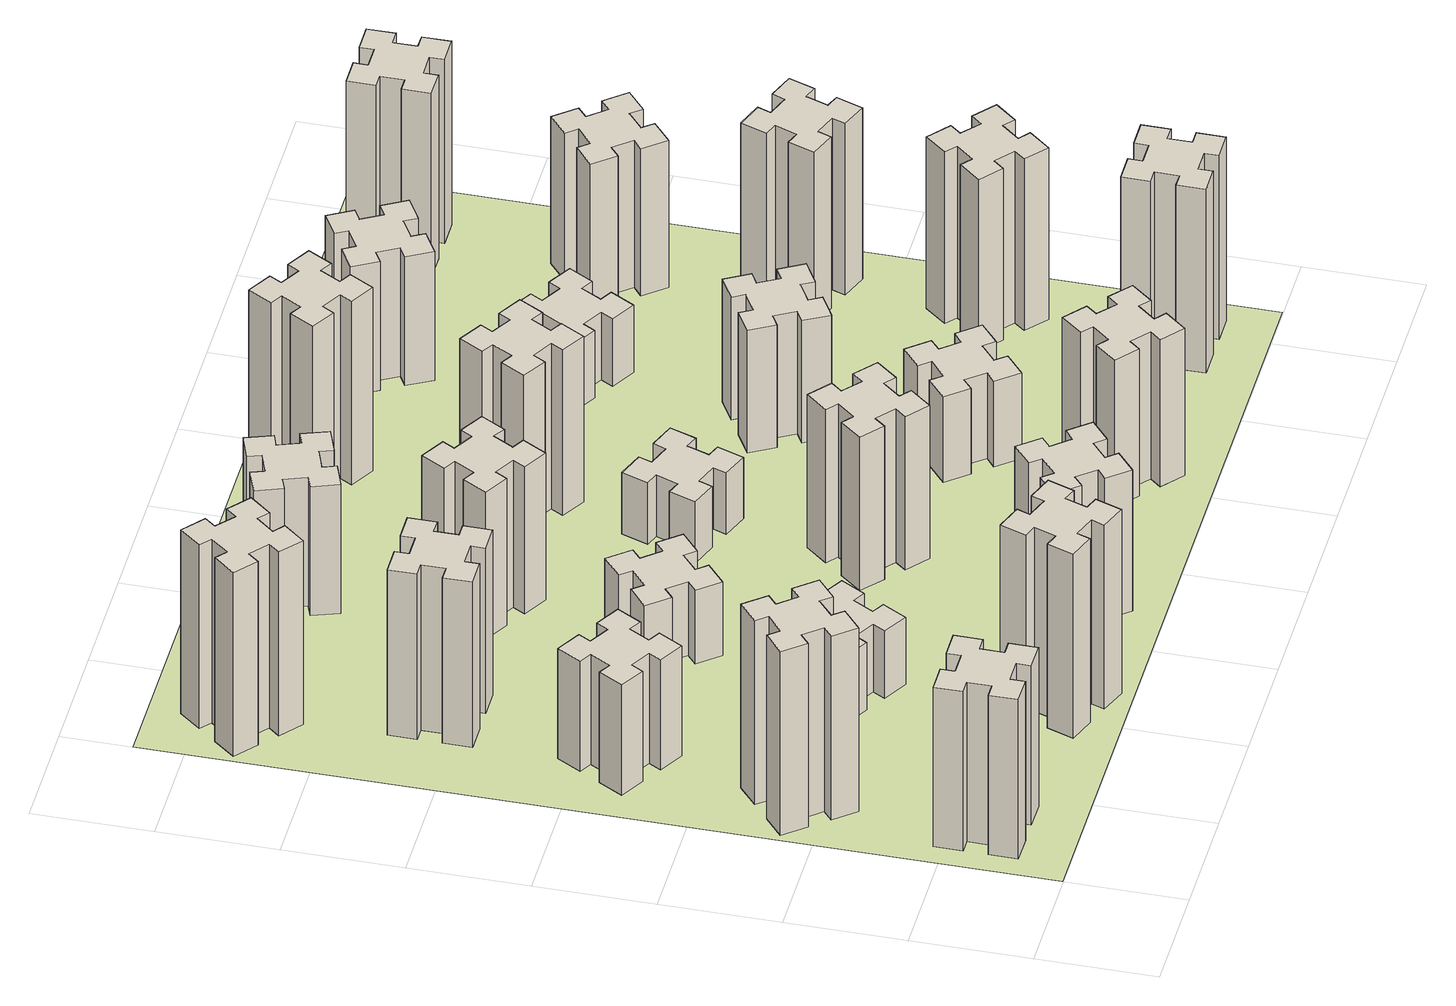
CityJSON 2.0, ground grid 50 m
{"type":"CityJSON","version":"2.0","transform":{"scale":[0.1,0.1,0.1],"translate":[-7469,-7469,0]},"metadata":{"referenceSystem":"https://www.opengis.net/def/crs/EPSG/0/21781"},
"CityObjects":{
"building1":{"type":"Building","attributes":{"class":"1000","function":"1000","usage":"1000","yearOfConstruction":2016,"roofType":"1000","measuredHeight":78,"storeysAboveGround":30,"storeysBelowGround":0},"geometry":[{"type":"Solid","lod":"1","boundaries":[[[[0,1,2,3,4,5,6,7,8,9,10,11,12,13,14,15,16,17,18,19]],[[17,16,20,21]],[[16,15,22,20]],[[15,14,23,22]],[[14,13,24,23]],[[13,12,25,24]],[[12,11,26,25]],[[11,10,27,26]],[[10,9,28,27]],[[9,8,29,28]],[[8,7,30,29]],[[7,6,31,30]],[[6,5,32,31]],[[5,4,33,32]],[[4,3,34,33]],[[3,2,35,34]],[[2,1,36,35]],[[1,0,37,36]],[[0,19,38,37]],[[19,18,39,38]],[[18,17,21,39]],[[24,25,26,27,28,29,30,31,32,33,34,35,36,37,38,39,21,20,22,23]]]]}]},
"building2":{"type":"Building","attributes":{"class":"1000","function":"1000","usage":"1000","yearOfConstruction":2016,"roofType":"1000","measuredHeight":90,"storeysAboveGround":30,"storeysBelowGround":0},"geometry":[{"type":"Solid","lod":"1","boundaries":[[[[40,41,42,43,44,45,46,47,48,49,50,51,52,53,54,55,56,57,58,59]],[[57,56,60,61]],[[56,55,62,60]],[[55,54,63,62]],[[54,53,64,63]],[[53,52,65,64]],[[52,51,66,65]],[[51,50,67,66]],[[50,49,68,67]],[[49,48,69,68]],[[48,47,70,69]],[[47,46,71,70]],[[46,45,72,71]],[[45,44,73,72]],[[44,43,74,73]],[[43,42,75,74]],[[42,41,76,75]],[[41,40,77,76]],[[40,59,78,77]],[[59,58,79,78]],[[58,57,61,79]],[[64,65,66,67,68,69,70,71,72,73,74,75,76,77,78,79,61,60,62,63]]]]}]},
"building3":{"type":"Building","attributes":{"class":"1000","function":"1000","usage":"1000","yearOfConstruction":2016,"roofType":"1000","measuredHeight":54,"storeysAboveGround":30,"storeysBelowGround":0},"geometry":[{"type":"Solid","lod":"1","boundaries":[[[[80,81,82,83,84,85,86,87,88,89,90,91,92,93,94,95,96,97,98,99]],[[97,96,100,101]],[[96,95,102,100]],[[95,94,103,102]],[[94,93,104,103]],[[93,92,105,104]],[[92,91,106,105]],[[91,90,107,106]],[[90,89,108,107]],[[89,88,109,108]],[[88,87,110,109]],[[87,86,111,110]],[[86,85,112,111]],[[85,84,113,112]],[[84,83,114,113]],[[83,82,115,114]],[[82,81,116,115]],[[81,80,117,116]],[[80,99,118,117]],[[99,98,119,118]],[[98,97,101,119]],[[104,105,106,107,108,109,110,111,112,113,114,115,116,117,118,119,101,100,102,103]]]]}]},
"building4":{"type":"Building","attributes":{"class":"1000","function":"1000","usage":"1000","yearOfConstruction":2016,"roofType":"1000","measuredHeight":90,"storeysAboveGround":30,"storeysBelowGround":0},"geometry":[{"type":"Solid","lod":"1","boundaries":[[[[120,121,122,123,124,125,126,127,128,129,130,131,132,133,134,135,136,137,138,139]],[[137,136,140,141]],[[136,135,142,140]],[[135,134,143,142]],[[134,133,144,143]],[[133,132,145,144]],[[132,131,146,145]],[[131,130,147,146]],[[130,129,148,147]],[[129,128,149,148]],[[128,127,150,149]],[[127,126,151,150]],[[126,125,152,151]],[[125,124,153,152]],[[124,123,154,153]],[[123,122,155,154]],[[122,121,156,155]],[[121,120,157,156]],[[120,139,158,157]],[[139,138,159,158]],[[138,137,141,159]],[[144,145,146,147,148,149,150,151,152,153,154,155,156,157,158,159,141,140,142,143]]]]}]},
"building5":{"type":"Building","attributes":{"class":"1000","function":"1000","usage":"1000","yearOfConstruction":2016,"roofType":"1000","measuredHeight":81,"storeysAboveGround":30,"storeysBelowGround":0},"geometry":[{"type":"Solid","lod":"1","boundaries":[[[[160,161,162,163,164,165,166,167,168,169,170,171,172,173,174,175,176,177,178,179]],[[177,176,180,181]],[[176,175,182,180]],[[175,174,183,182]],[[174,173,184,183]],[[173,172,185,184]],[[172,171,186,185]],[[171,170,187,186]],[[170,169,188,187]],[[169,168,189,188]],[[168,167,190,189]],[[167,166,191,190]],[[166,165,192,191]],[[165,164,193,192]],[[164,163,194,193]],[[163,162,195,194]],[[162,161,196,195]],[[161,160,197,196]],[[160,179,198,197]],[[179,178,199,198]],[[178,177,181,199]],[[184,185,186,187,188,189,190,191,192,193,194,195,196,197,198,199,181,180,182,183]]]]}]},
"building6":{"type":"Building","attributes":{"class":"1000","function":"1000","usage":"1000","yearOfConstruction":2016,"roofType":"1000","measuredHeight":90,"storeysAboveGround":30,"storeysBelowGround":0},"geometry":[{"type":"Solid","lod":"1","boundaries":[[[[200,201,202,203,204,205,206,207,208,209,210,211,212,213,214,215,216,217,218,219]],[[217,216,220,221]],[[216,215,222,220]],[[215,214,223,222]],[[214,213,224,223]],[[213,212,225,224]],[[212,211,226,225]],[[211,210,227,226]],[[210,209,228,227]],[[209,208,229,228]],[[208,207,230,229]],[[207,206,231,230]],[[206,205,232,231]],[[205,204,233,232]],[[204,203,234,233]],[[203,202,235,234]],[[202,201,236,235]],[[201,200,237,236]],[[200,219,238,237]],[[219,218,239,238]],[[218,217,221,239]],[[224,225,226,227,228,229,230,231,232,233,234,235,236,237,238,239,221,220,222,223]]]]}]},
"building7":{"type":"Building","attributes":{"class":"1000","function":"1000","usage":"1000","yearOfConstruction":2016,"roofType":"1000","measuredHeight":33,"storeysAboveGround":30,"storeysBelowGround":0},"geometry":[{"type":"Solid","lod":"1","boundaries":[[[[240,241,242,243,244,245,246,247,248,249,250,251,252,253,254,255,256,257,258,259]],[[257,256,260,261]],[[256,255,262,260]],[[255,254,263,262]],[[254,253,264,263]],[[253,252,265,264]],[[252,251,266,265]],[[251,250,267,266]],[[250,249,268,267]],[[249,248,269,268]],[[248,247,270,269]],[[247,246,271,270]],[[246,245,272,271]],[[245,244,273,272]],[[244,243,274,273]],[[243,242,275,274]],[[242,241,276,275]],[[241,240,277,276]],[[240,259,278,277]],[[259,258,279,278]],[[258,257,261,279]],[[264,265,266,267,268,269,270,271,272,273,274,275,276,277,278,279,261,260,262,263]]]]}]},
"building8":{"type":"Building","attributes":{"class":"1000","function":"1000","usage":"1000","yearOfConstruction":2016,"roofType":"1000","measuredHeight":36,"storeysAboveGround":30,"storeysBelowGround":0},"geometry":[{"type":"Solid","lod":"1","boundaries":[[[[280,281,282,283,284,285,286,287,288,289,290,291,292,293,294,295,296,297,298,299]],[[297,296,300,301]],[[296,295,302,300]],[[295,294,303,302]],[[294,293,304,303]],[[293,292,305,304]],[[292,291,306,305]],[[291,290,307,306]],[[290,289,308,307]],[[289,288,309,308]],[[288,287,310,309]],[[287,286,311,310]],[[286,285,312,311]],[[285,284,313,312]],[[284,283,314,313]],[[283,282,315,314]],[[282,281,316,315]],[[281,280,317,316]],[[280,299,318,317]],[[299,298,319,318]],[[298,297,301,319]],[[304,305,306,307,308,309,310,311,312,313,314,315,316,317,318,319,301,300,302,303]]]]}]},
"building9":{"type":"Building","attributes":{"class":"1000","function":"1000","usage":"1000","yearOfConstruction":2016,"roofType":"1000","measuredHeight":69,"storeysAboveGround":30,"storeysBelowGround":0},"geometry":[{"type":"Solid","lod":"1","boundaries":[[[[320,321,322,323,324,325,326,327,328,329,330,331,332,333,334,335,336,337,338,339]],[[337,336,340,341]],[[336,335,342,340]],[[335,334,343,342]],[[334,333,344,343]],[[333,332,345,344]],[[332,331,346,345]],[[331,330,347,346]],[[330,329,348,347]],[[329,328,349,348]],[[328,327,350,349]],[[327,326,351,350]],[[326,325,352,351]],[[325,324,353,352]],[[324,323,354,353]],[[323,322,355,354]],[[322,321,356,355]],[[321,320,357,356]],[[320,339,358,357]],[[339,338,359,358]],[[338,337,341,359]],[[344,345,346,347,348,349,350,351,352,353,354,355,356,357,358,359,341,340,342,343]]]]}]},
"building10":{"type":"Building","attributes":{"class":"1000","function":"1000","usage":"1000","yearOfConstruction":2016,"roofType":"1000","measuredHeight":72,"storeysAboveGround":30,"storeysBelowGround":0},"geometry":[{"type":"Solid","lod":"1","boundaries":[[[[360,361,362,363,364,365,366,367,368,369,370,371,372,373,374,375,376,377,378,379]],[[377,376,380,381]],[[376,375,382,380]],[[375,374,383,382]],[[374,373,384,383]],[[373,372,385,384]],[[372,371,386,385]],[[371,370,387,386]],[[370,369,388,387]],[[369,368,389,388]],[[368,367,390,389]],[[367,366,391,390]],[[366,365,392,391]],[[365,364,393,392]],[[364,363,394,393]],[[363,362,395,394]],[[362,361,396,395]],[[361,360,397,396]],[[360,379,398,397]],[[379,378,399,398]],[[378,377,381,399]],[[384,385,386,387,388,389,390,391,392,393,394,395,396,397,398,399,381,380,382,383]]]]}]},
"building11":{"type":"Building","attributes":{"class":"1000","function":"1000","usage":"1000","yearOfConstruction":2016,"roofType":"1000","measuredHeight":63,"storeysAboveGround":30,"storeysBelowGround":0},"geometry":[{"type":"Solid","lod":"1","boundaries":[[[[400,401,402,403,404,405,406,407,408,409,410,411,412,413,414,415,416,417,418,419]],[[417,416,420,421]],[[416,415,422,420]],[[415,414,423,422]],[[414,413,424,423]],[[413,412,425,424]],[[412,411,426,425]],[[411,410,427,426]],[[410,409,428,427]],[[409,408,429,428]],[[408,407,430,429]],[[407,406,431,430]],[[406,405,432,431]],[[405,404,433,432]],[[404,403,434,433]],[[403,402,435,434]],[[402,401,436,435]],[[401,400,437,436]],[[400,419,438,437]],[[419,418,439,438]],[[418,417,421,439]],[[424,425,426,427,428,429,430,431,432,433,434,435,436,437,438,439,421,420,422,423]]]]}]},
"building12":{"type":"Building","attributes":{"class":"1000","function":"1000","usage":"1000","yearOfConstruction":2016,"roofType":"1000","measuredHeight":75,"storeysAboveGround":30,"storeysBelowGround":0},"geometry":[{"type":"Solid","lod":"1","boundaries":[[[[440,441,442,443,444,445,446,447,448,449,450,451,452,453,454,455,456,457,458,459]],[[457,456,460,461]],[[456,455,462,460]],[[455,454,463,462]],[[454,453,464,463]],[[453,452,465,464]],[[452,451,466,465]],[[451,450,467,466]],[[450,449,468,467]],[[449,448,469,468]],[[448,447,470,469]],[[447,446,471,470]],[[446,445,472,471]],[[445,444,473,472]],[[444,443,474,473]],[[443,442,475,474]],[[442,441,476,475]],[[441,440,477,476]],[[440,459,478,477]],[[459,458,479,478]],[[458,457,461,479]],[[464,465,466,467,468,469,470,471,472,473,474,475,476,477,478,479,461,460,462,463]]]]}]},
"building13":{"type":"Building","attributes":{"class":"1000","function":"1000","usage":"1000","yearOfConstruction":2016,"roofType":"1000","measuredHeight":30,"storeysAboveGround":30,"storeysBelowGround":0},"geometry":[{"type":"Solid","lod":"1","boundaries":[[[[480,481,482,483,484,485,486,487,488,489,490,491,492,493,494,495,496,497,498,499]],[[497,496,500,501]],[[496,495,502,500]],[[495,494,503,502]],[[494,493,504,503]],[[493,492,505,504]],[[492,491,506,505]],[[491,490,507,506]],[[490,489,508,507]],[[489,488,509,508]],[[488,487,510,509]],[[487,486,511,510]],[[486,485,512,511]],[[485,484,513,512]],[[484,483,514,513]],[[483,482,515,514]],[[482,481,516,515]],[[481,480,517,516]],[[480,499,518,517]],[[499,498,519,518]],[[498,497,501,519]],[[504,505,506,507,508,509,510,511,512,513,514,515,516,517,518,519,501,500,502,503]]]]}]},
"building14":{"type":"Building","attributes":{"class":"1000","function":"1000","usage":"1000","yearOfConstruction":2016,"roofType":"1000","measuredHeight":81,"storeysAboveGround":30,"storeysBelowGround":0},"geometry":[{"type":"Solid","lod":"1","boundaries":[[[[520,521,522,523,524,525,526,527,528,529,530,531,532,533,534,535,536,537,538,539]],[[537,536,540,541]],[[536,535,542,540]],[[535,534,543,542]],[[534,533,544,543]],[[533,532,545,544]],[[532,531,546,545]],[[531,530,547,546]],[[530,529,548,547]],[[529,528,549,548]],[[528,527,550,549]],[[527,526,551,550]],[[526,525,552,551]],[[525,524,553,552]],[[524,523,554,553]],[[523,522,555,554]],[[522,521,556,555]],[[521,520,557,556]],[[520,539,558,557]],[[539,538,559,558]],[[538,537,541,559]],[[544,545,546,547,548,549,550,551,552,553,554,555,556,557,558,559,541,540,542,543]]]]}]},
"building15":{"type":"Building","attributes":{"class":"1000","function":"1000","usage":"1000","yearOfConstruction":2016,"roofType":"1000","measuredHeight":72,"storeysAboveGround":30,"storeysBelowGround":0},"geometry":[{"type":"Solid","lod":"1","boundaries":[[[[560,561,562,563,564,565,566,567,568,569,570,571,572,573,574,575,576,577,578,579]],[[577,576,580,581]],[[576,575,582,580]],[[575,574,583,582]],[[574,573,584,583]],[[573,572,585,584]],[[572,571,586,585]],[[571,570,587,586]],[[570,569,588,587]],[[569,568,589,588]],[[568,567,590,589]],[[567,566,591,590]],[[566,565,592,591]],[[565,564,593,592]],[[564,563,594,593]],[[563,562,595,594]],[[562,561,596,595]],[[561,560,597,596]],[[560,579,598,597]],[[579,578,599,598]],[[578,577,581,599]],[[584,585,586,587,588,589,590,591,592,593,594,595,596,597,598,599,581,580,582,583]]]]}]},
"building16":{"type":"Building","attributes":{"class":"1000","function":"1000","usage":"1000","yearOfConstruction":2016,"roofType":"1000","measuredHeight":90,"storeysAboveGround":30,"storeysBelowGround":0},"geometry":[{"type":"Solid","lod":"1","boundaries":[[[[600,601,602,603,604,605,606,607,608,609,610,611,612,613,614,615,616,617,618,619]],[[617,616,620,621]],[[616,615,622,620]],[[615,614,623,622]],[[614,613,624,623]],[[613,612,625,624]],[[612,611,626,625]],[[611,610,627,626]],[[610,609,628,627]],[[609,608,629,628]],[[608,607,630,629]],[[607,606,631,630]],[[606,605,632,631]],[[605,604,633,632]],[[604,603,634,633]],[[603,602,635,634]],[[602,601,636,635]],[[601,600,637,636]],[[600,619,638,637]],[[619,618,639,638]],[[618,617,621,639]],[[624,625,626,627,628,629,630,631,632,633,634,635,636,637,638,639,621,620,622,623]]]]}]},
"building17":{"type":"Building","attributes":{"class":"1000","function":"1000","usage":"1000","yearOfConstruction":2016,"roofType":"1000","measuredHeight":42,"storeysAboveGround":30,"storeysBelowGround":0},"geometry":[{"type":"Solid","lod":"1","boundaries":[[[[640,641,642,643,644,645,646,647,648,649,650,651,652,653,654,655,656,657,658,659]],[[657,656,660,661]],[[656,655,662,660]],[[655,654,663,662]],[[654,653,664,663]],[[653,652,665,664]],[[652,651,666,665]],[[651,650,667,666]],[[650,649,668,667]],[[649,648,669,668]],[[648,647,670,669]],[[647,646,671,670]],[[646,645,672,671]],[[645,644,673,672]],[[644,643,674,673]],[[643,642,675,674]],[[642,641,676,675]],[[641,640,677,676]],[[640,659,678,677]],[[659,658,679,678]],[[658,657,661,679]],[[664,665,666,667,668,669,670,671,672,673,674,675,676,677,678,679,661,660,662,663]]]]}]},
"building18":{"type":"Building","attributes":{"class":"1000","function":"1000","usage":"1000","yearOfConstruction":2016,"roofType":"1000","measuredHeight":60,"storeysAboveGround":30,"storeysBelowGround":0},"geometry":[{"type":"Solid","lod":"1","boundaries":[[[[680,681,682,683,684,685,686,687,688,689,690,691,692,693,694,695,696,697,698,699]],[[697,696,700,701]],[[696,695,702,700]],[[695,694,703,702]],[[694,693,704,703]],[[693,692,705,704]],[[692,691,706,705]],[[691,690,707,706]],[[690,689,708,707]],[[689,688,709,708]],[[688,687,710,709]],[[687,686,711,710]],[[686,685,712,711]],[[685,684,713,712]],[[684,683,714,713]],[[683,682,715,714]],[[682,681,716,715]],[[681,680,717,716]],[[680,699,718,717]],[[699,698,719,718]],[[698,697,701,719]],[[704,705,706,707,708,709,710,711,712,713,714,715,716,717,718,719,701,700,702,703]]]]}]},
"building19":{"type":"Building","attributes":{"class":"1000","function":"1000","usage":"1000","yearOfConstruction":2016,"roofType":"1000","measuredHeight":33,"storeysAboveGround":30,"storeysBelowGround":0},"geometry":[{"type":"Solid","lod":"1","boundaries":[[[[720,721,722,723,724,725,726,727,728,729,730,731,732,733,734,735,736,737,738,739]],[[737,736,740,741]],[[736,735,742,740]],[[735,734,743,742]],[[734,733,744,743]],[[733,732,745,744]],[[732,731,746,745]],[[731,730,747,746]],[[730,729,748,747]],[[729,728,749,748]],[[728,727,750,749]],[[727,726,751,750]],[[726,725,752,751]],[[725,724,753,752]],[[724,723,754,753]],[[723,722,755,754]],[[722,721,756,755]],[[721,720,757,756]],[[720,739,758,757]],[[739,738,759,758]],[[738,737,741,759]],[[744,745,746,747,748,749,750,751,752,753,754,755,756,757,758,759,741,740,742,743]]]]}]},
"building20":{"type":"Building","attributes":{"class":"1000","function":"1000","usage":"1000","yearOfConstruction":2016,"roofType":"1000","measuredHeight":90,"storeysAboveGround":30,"storeysBelowGround":0},"geometry":[{"type":"Solid","lod":"1","boundaries":[[[[760,761,762,763,764,765,766,767,768,769,770,771,772,773,774,775,776,777,778,779]],[[777,776,780,781]],[[776,775,782,780]],[[775,774,783,782]],[[774,773,784,783]],[[773,772,785,784]],[[772,771,786,785]],[[771,770,787,786]],[[770,769,788,787]],[[769,768,789,788]],[[768,767,790,789]],[[767,766,791,790]],[[766,765,792,791]],[[765,764,793,792]],[[764,763,794,793]],[[763,762,795,794]],[[762,761,796,795]],[[761,760,797,796]],[[760,779,798,797]],[[779,778,799,798]],[[778,777,781,799]],[[784,785,786,787,788,789,790,791,792,793,794,795,796,797,798,799,781,780,782,783]]]]}]},
"building21":{"type":"Building","attributes":{"class":"1000","function":"1000","usage":"1000","yearOfConstruction":2016,"roofType":"1000","measuredHeight":63,"storeysAboveGround":30,"storeysBelowGround":0},"geometry":[{"type":"Solid","lod":"1","boundaries":[[[[800,801,802,803,804,805,806,807,808,809,810,811,812,813,814,815,816,817,818,819]],[[817,816,820,821]],[[816,815,822,820]],[[815,814,823,822]],[[814,813,824,823]],[[813,812,825,824]],[[812,811,826,825]],[[811,810,827,826]],[[810,809,828,827]],[[809,808,829,828]],[[808,807,830,829]],[[807,806,831,830]],[[806,805,832,831]],[[805,804,833,832]],[[804,803,834,833]],[[803,802,835,834]],[[802,801,836,835]],[[801,800,837,836]],[[800,819,838,837]],[[819,818,839,838]],[[818,817,821,839]],[[824,825,826,827,828,829,830,831,832,833,834,835,836,837,838,839,821,820,822,823]]]]}]},
"building22":{"type":"Building","attributes":{"class":"1000","function":"1000","usage":"1000","yearOfConstruction":2016,"roofType":"1000","measuredHeight":84,"storeysAboveGround":30,"storeysBelowGround":0},"geometry":[{"type":"Solid","lod":"1","boundaries":[[[[840,841,842,843,844,845,846,847,848,849,850,851,852,853,854,855,856,857,858,859]],[[857,856,860,861]],[[856,855,862,860]],[[855,854,863,862]],[[854,853,864,863]],[[853,852,865,864]],[[852,851,866,865]],[[851,850,867,866]],[[850,849,868,867]],[[849,848,869,868]],[[848,847,870,869]],[[847,846,871,870]],[[846,845,872,871]],[[845,844,873,872]],[[844,843,874,873]],[[843,842,875,874]],[[842,841,876,875]],[[841,840,877,876]],[[840,859,878,877]],[[859,858,879,878]],[[858,857,861,879]],[[864,865,866,867,868,869,870,871,872,873,874,875,876,877,878,879,861,860,862,863]]]]}]},
"building23":{"type":"Building","attributes":{"class":"1000","function":"1000","usage":"1000","yearOfConstruction":2016,"roofType":"1000","measuredHeight":84,"storeysAboveGround":30,"storeysBelowGround":0},"geometry":[{"type":"Solid","lod":"1","boundaries":[[[[880,881,882,883,884,885,886,887,888,889,890,891,892,893,894,895,896,897,898,899]],[[897,896,900,901]],[[896,895,902,900]],[[895,894,903,902]],[[894,893,904,903]],[[893,892,905,904]],[[892,891,906,905]],[[891,890,907,906]],[[890,889,908,907]],[[889,888,909,908]],[[888,887,910,909]],[[887,886,911,910]],[[886,885,912,911]],[[885,884,913,912]],[[884,883,914,913]],[[883,882,915,914]],[[882,881,916,915]],[[881,880,917,916]],[[880,899,918,917]],[[899,898,919,918]],[[898,897,901,919]],[[904,905,906,907,908,909,910,911,912,913,914,915,916,917,918,919,901,900,902,903]]]]}]},
"building24":{"type":"Building","attributes":{"class":"1000","function":"1000","usage":"1000","yearOfConstruction":2016,"roofType":"1000","measuredHeight":72,"storeysAboveGround":30,"storeysBelowGround":0},"geometry":[{"type":"Solid","lod":"1","boundaries":[[[[920,921,922,923,924,925,926,927,928,929,930,931,932,933,934,935,936,937,938,939]],[[937,936,940,941]],[[936,935,942,940]],[[935,934,943,942]],[[934,933,944,943]],[[933,932,945,944]],[[932,931,946,945]],[[931,930,947,946]],[[930,929,948,947]],[[929,928,949,948]],[[928,927,950,949]],[[927,926,951,950]],[[926,925,952,951]],[[925,924,953,952]],[[924,923,954,953]],[[923,922,955,954]],[[922,921,956,955]],[[921,920,957,956]],[[920,939,958,957]],[[939,938,959,958]],[[938,937,941,959]],[[944,945,946,947,948,949,950,951,952,953,954,955,956,957,958,959,941,940,942,943]]]]}]},
"building25":{"type":"Building","attributes":{"class":"1000","function":"1000","usage":"1000","yearOfConstruction":2016,"roofType":"1000","measuredHeight":90,"storeysAboveGround":30,"storeysBelowGround":0},"geometry":[{"type":"Solid","lod":"1","boundaries":[[[[960,961,962,963,964,965,966,967,968,969,970,971,972,973,974,975,976,977,978,979]],[[977,976,980,981]],[[976,975,982,980]],[[975,974,983,982]],[[974,973,984,983]],[[973,972,985,984]],[[972,971,986,985]],[[971,970,987,986]],[[970,969,988,987]],[[969,968,989,988]],[[968,967,990,989]],[[967,966,991,990]],[[966,965,992,991]],[[965,964,993,992]],[[964,963,994,993]],[[963,962,995,994]],[[962,961,996,995]],[[961,960,997,996]],[[960,979,998,997]],[[979,978,999,998]],[[978,977,981,999]],[[984,985,986,987,988,989,990,991,992,993,994,995,996,997,998,999,981,980,982,983]]]]}]},
"landuse1":{"type":"LandUse","attributes":{"name":"plot1","function":"1010"},"geometry":[{"type":"MultiSurface","lod":"1","boundaries":[[[1000,1001,1002,1003]]]}]}
},
"vertices":[
[165,425,0],[165,325,0],[105,325,0],[105,205,0],[225,205,0],[225,265,0],[325,265,0],[325,205,0],[445,205,0],[445,325,0],[385,325,0],[385,425,0],[445,425,0],[445,545,0],[325,545,0],[325,485,0],[225,485,0],[225,545,0],[105,545,0],[105,425,0],[225,485,780],[225,545,780],[325,485,780],[325,545,780],[445,545,780],[445,425,780],[385,425,780],[385,325,780],[445,325,780],[445,205,780],[325,205,780],[325,265,780],[225,265,780],[225,205,780],[105,205,780],[105,325,780],[165,325,780],[165,425,780],[105,425,780],[105,545,780],
[392,1148,0],[327,1224,0],[373,1263,0],[296,1355,0],[204,1278,0],[243,1232,0],[166,1167,0],[128,1213,0],[36,1136,0],[113,1044,0],[159,1083,0],[223,1006,0],[177,968,0],[254,876,0],[346,953,0],[308,999,0],[384,1063,0],[423,1017,0],[515,1094,0],[438,1186,0],[384,1063,900],[423,1017,900],[308,999,900],[346,953,900],[254,876,900],[177,968,900],[223,1006,900],[159,1083,900],[113,1044,900],[36,1136,900],[128,1213,900],[166,1167,900],[243,1232,900],[204,1278,900],[296,1355,900],[373,1263,900],[327,1224,900],[392,1148,900],[438,1186,900],[515,1094,900],
[474,1926,0],[387,1976,0],[417,2028,0],[313,2088,0],[253,1984,0],[305,1954,0],[255,1867,0],[203,1897,0],[143,1793,0],[247,1733,0],[277,1785,0],[364,1735,0],[334,1683,0],[438,1623,0],[498,1727,0],[446,1757,0],[496,1844,0],[548,1814,0],[608,1918,0],[504,1978,0],[496,1844,540],[548,1814,540],[446,1757,540],[498,1727,540],[438,1623,540],[334,1683,540],[364,1735,540],[277,1785,540],[247,1733,540],[143,1793,540],[203,1897,540],[255,1867,540],[305,1954,540],[253,1984,540],[313,2088,540],[417,2028,540],[387,1976,540],[474,1926,540],[504,1978,540],[608,1918,540],
[1029,360,0],[995,266,0],[939,287,0],[897,174,0],[1010,133,0],[1031,189,0],[1125,155,0],[1104,99,0],[1217,57,0],[1258,170,0],[1202,191,0],[1236,285,0],[1292,264,0],[1333,377,0],[1220,418,0],[1200,362,0],[1106,396,0],[1127,452,0],[1014,493,0],[973,380,0],[1106,396,900],[1127,452,900],[1200,362,900],[1220,418,900],[1333,377,900],[1292,264,900],[1236,285,900],[1202,191,900],[1258,170,900],[1217,57,900],[1104,99,900],[1125,155,900],[1031,189,900],[1010,133,900],[897,174,900],[939,287,900],[995,266,900],[1029,360,900],[973,380,900],[1014,493,900],
[585,2545,0],[585,2645,0],[645,2645,0],[645,2765,0],[525,2765,0],[525,2705,0],[425,2705,0],[425,2765,0],[305,2765,0],[305,2645,0],[365,2645,0],[365,2545,0],[305,2545,0],[305,2425,0],[425,2425,0],[425,2485,0],[525,2485,0],[525,2425,0],[645,2425,0],[645,2545,0],[525,2485,810],[525,2425,810],[425,2485,810],[425,2425,810],[305,2425,810],[305,2545,810],[365,2545,810],[365,2645,810],[305,2645,810],[305,2765,810],[425,2765,810],[425,2705,810],[525,2705,810],[525,2765,810],[645,2765,810],[645,2645,810],[585,2645,810],[585,2545,810],[645,2545,810],[645,2425,810],
[384,3387,0],[308,3452,0],[346,3498,0],[254,3575,0],[177,3483,0],[223,3444,0],[159,3368,0],[113,3406,0],[36,3314,0],[128,3237,0],[166,3283,0],[243,3219,0],[204,3173,0],[296,3096,0],[373,3188,0],[327,3226,0],[392,3303,0],[438,3264,0],[515,3356,0],[423,3433,0],[392,3303,900],[438,3264,900],[327,3226,900],[373,3188,900],[296,3096,900],[204,3173,900],[243,3219,900],[166,3283,900],[128,3237,900],[36,3314,900],[113,3406,900],[159,3368,900],[223,3444,900],[177,3483,900],[254,3575,900],[346,3498,900],[308,3452,900],[384,3387,900],[423,3433,900],[515,3356,900],
[1086,1017,0],[1136,1104,0],[1188,1074,0],[1248,1178,0],[1144,1238,0],[1114,1186,0],[1027,1236,0],[1057,1288,0],[953,1348,0],[893,1244,0],[945,1214,0],[895,1127,0],[843,1157,0],[783,1053,0],[887,993,0],[917,1045,0],[1004,995,0],[974,943,0],[1078,883,0],[1138,987,0],[1004,995,330],[974,943,330],[917,1045,330],[887,993,330],[783,1053,330],[843,1157,330],[895,1127,330],[945,1214,330],[893,1244,330],[953,1348,330],[1057,1288,330],[1027,1236,330],[1114,1186,330],[1144,1238,330],[1248,1178,330],[1188,1074,330],[1136,1104,330],[1086,1017,330],[1138,987,330],[1078,883,330],
[1083,1972,0],[1006,1907,0],[968,1953,0],[876,1876,0],[953,1784,0],[999,1823,0],[1063,1746,0],[1017,1708,0],[1094,1616,0],[1186,1693,0],[1148,1739,0],[1224,1803,0],[1263,1757,0],[1355,1834,0],[1278,1926,0],[1232,1888,0],[1167,1964,0],[1213,2003,0],[1136,2095,0],[1044,2018,0],[1167,1964,360],[1213,2003,360],[1232,1888,360],[1278,1926,360],[1355,1834,360],[1263,1757,360],[1224,1803,360],[1148,1739,360],[1186,1693,360],[1094,1616,360],[1017,1708,360],[1063,1746,360],[999,1823,360],[953,1784,360],[876,1876,360],[968,1953,360],[1006,1907,360],[1083,1972,360],[1044,2018,360],[1136,2095,360],
[1639,343,0],[1703,266,0],[1657,228,0],[1734,136,0],[1826,213,0],[1788,259,0],[1864,323,0],[1903,277,0],[1995,354,0],[1918,446,0],[1872,408,0],[1807,484,0],[1853,523,0],[1776,615,0],[1684,538,0],[1723,492,0],[1646,427,0],[1608,473,0],[1516,396,0],[1593,304,0],[1646,427,690],[1608,473,690],[1723,492,690],[1684,538,690],[1776,615,690],[1853,523,690],[1807,484,690],[1872,408,690],[1918,446,690],[1995,354,690],[1903,277,690],[1864,323,690],[1788,259,690],[1826,213,690],[1734,136,690],[1657,228,690],[1703,266,690],[1639,343,690],[1593,304,690],[1516,396,690],
[1117,2525,0],[1204,2475,0],[1174,2423,0],[1278,2363,0],[1338,2467,0],[1286,2497,0],[1336,2584,0],[1388,2554,0],[1448,2658,0],[1344,2718,0],[1314,2666,0],[1227,2716,0],[1257,2768,0],[1153,2828,0],[1093,2724,0],[1145,2694,0],[1095,2607,0],[1043,2637,0],[983,2533,0],[1087,2473,0],[1095,2607,720],[1043,2637,720],[1145,2694,720],[1093,2724,720],[1153,2828,720],[1257,2768,720],[1227,2716,720],[1314,2666,720],[1344,2718,720],[1448,2658,720],[1388,2554,720],[1336,2584,720],[1286,2497,720],[1338,2467,720],[1278,2363,720],[1174,2423,720],[1204,2475,720],[1117,2525,720],[1087,2473,720],[983,2533,720],
[1125,3456,0],[1031,3422,0],[1010,3478,0],[897,3437,0],[939,3324,0],[995,3345,0],[1029,3251,0],[973,3230,0],[1014,3117,0],[1127,3159,0],[1106,3215,0],[1200,3249,0],[1220,3193,0],[1333,3234,0],[1292,3347,0],[1236,3326,0],[1202,3420,0],[1258,3440,0],[1217,3553,0],[1104,3512,0],[1202,3420,630],[1258,3440,630],[1236,3326,630],[1292,3347,630],[1333,3234,630],[1220,3193,630],[1200,3249,630],[1106,3215,630],[1127,3159,630],[1014,3117,630],[973,3230,630],[1029,3251,630],[995,3345,630],[939,3324,630],[897,3437,630],[1010,3478,630],[1031,3422,630],[1125,3456,630],[1104,3512,630],[1217,3553,630],
[1803,1324,0],[1739,1248,0],[1693,1286,0],[1616,1194,0],[1708,1117,0],[1746,1163,0],[1823,1099,0],[1784,1053,0],[1876,976,0],[1953,1068,0],[1907,1106,0],[1972,1183,0],[2018,1144,0],[2095,1236,0],[2003,1313,0],[1964,1267,0],[1888,1332,0],[1926,1378,0],[1834,1455,0],[1757,1363,0],[1888,1332,750],[1926,1378,750],[1964,1267,750],[2003,1313,750],[2095,1236,750],[2018,1144,750],[1972,1183,750],[1907,1106,750],[1953,1068,750],[1876,976,750],[1784,1053,750],[1823,1099,750],[1746,1163,750],[1708,1117,750],[1616,1194,750],[1693,1286,750],[1739,1248,750],[1803,1324,750],[1757,1363,750],[1834,1455,750],
[1769,2040,0],[1735,1946,0],[1679,1967,0],[1637,1854,0],[1750,1813,0],[1771,1869,0],[1865,1835,0],[1844,1779,0],[1957,1737,0],[1998,1850,0],[1942,1871,0],[1976,1965,0],[2032,1944,0],[2073,2057,0],[1960,2098,0],[1940,2042,0],[1846,2076,0],[1867,2132,0],[1754,2173,0],[1713,2060,0],[1846,2076,300],[1867,2132,300],[1940,2042,300],[1960,2098,300],[2073,2057,300],[2032,1944,300],[1976,1965,300],[1942,1871,300],[1998,1850,300],[1957,1737,300],[1844,1779,300],[1865,1835,300],[1771,1869,300],[1750,1813,300],[1637,1854,300],[1679,1967,300],[1735,1946,300],[1769,2040,300],[1713,2060,300],[1754,2173,300],
[1926,2497,0],[1976,2584,0],[2028,2554,0],[2088,2658,0],[1984,2718,0],[1954,2666,0],[1867,2716,0],[1897,2768,0],[1793,2828,0],[1733,2724,0],[1785,2694,0],[1735,2607,0],[1683,2637,0],[1623,2533,0],[1727,2473,0],[1757,2525,0],[1844,2475,0],[1814,2423,0],[1918,2363,0],[1978,2467,0],[1844,2475,810],[1814,2423,810],[1757,2525,810],[1727,2473,810],[1623,2533,810],[1683,2637,810],[1735,2607,810],[1785,2694,810],[1733,2724,810],[1793,2828,810],[1897,2768,810],[1867,2716,810],[1954,2666,810],[1984,2718,810],[2088,2658,810],[2028,2554,810],[1976,2584,810],[1926,2497,810],[1978,2467,810],[1918,2363,810],
[2486,323,0],[2563,259,0],[2524,213,0],[2616,136,0],[2693,228,0],[2647,266,0],[2712,343,0],[2758,304,0],[2835,396,0],[2743,473,0],[2704,427,0],[2628,492,0],[2666,538,0],[2574,615,0],[2497,523,0],[2543,484,0],[2479,408,0],[2433,446,0],[2356,354,0],[2448,277,0],[2479,408,720],[2433,446,720],[2543,484,720],[2497,523,720],[2574,615,720],[2666,538,720],[2628,492,720],[2704,427,720],[2743,473,720],[2835,396,720],[2758,304,720],[2712,343,720],[2647,266,720],[2693,228,720],[2616,136,720],[2524,213,720],[2563,259,720],[2486,323,720],[2448,277,720],[2356,354,720],
[1954,3506,0],[1867,3556,0],[1897,3608,0],[1793,3668,0],[1733,3564,0],[1785,3534,0],[1735,3447,0],[1683,3477,0],[1623,3373,0],[1727,3313,0],[1757,3365,0],[1844,3315,0],[1814,3263,0],[1918,3203,0],[1978,3307,0],[1926,3337,0],[1976,3424,0],[2028,3394,0],[2088,3498,0],[1984,3558,0],[1976,3424,900],[2028,3394,900],[1926,3337,900],[1978,3307,900],[1918,3203,900],[1814,3263,900],[1844,3315,900],[1757,3365,900],[1727,3313,900],[1623,3373,900],[1683,3477,900],[1735,3447,900],[1785,3534,900],[1733,3564,900],[1793,3668,900],[1897,3608,900],[1867,3556,900],[1954,3506,900],[1984,3558,900],[2088,3498,900],
[2563,1132,0],[2486,1067,0],[2448,1113,0],[2356,1036,0],[2433,944,0],[2479,983,0],[2543,906,0],[2497,868,0],[2574,776,0],[2666,853,0],[2628,899,0],[2704,963,0],[2743,917,0],[2835,994,0],[2758,1086,0],[2712,1048,0],[2647,1124,0],[2693,1163,0],[2616,1255,0],[2524,1178,0],[2647,1124,420],[2693,1163,420],[2712,1048,420],[2758,1086,420],[2835,994,420],[2743,917,420],[2704,963,420],[2628,899,420],[2666,853,420],[2574,776,420],[2497,868,420],[2543,906,420],[2479,983,420],[2433,944,420],[2356,1036,420],[2448,1113,420],[2486,1067,420],[2563,1132,420],[2524,1178,420],[2616,1255,420],
[2475,1744,0],[2525,1657,0],[2473,1627,0],[2533,1523,0],[2637,1583,0],[2607,1635,0],[2694,1685,0],[2724,1633,0],[2828,1693,0],[2768,1797,0],[2716,1767,0],[2666,1854,0],[2718,1884,0],[2658,1988,0],[2554,1928,0],[2584,1876,0],[2497,1826,0],[2467,1878,0],[2363,1818,0],[2423,1714,0],[2497,1826,600],[2467,1878,600],[2584,1876,600],[2554,1928,600],[2658,1988,600],[2718,1884,600],[2666,1854,600],[2716,1767,600],[2768,1797,600],[2828,1693,600],[2724,1633,600],[2694,1685,600],[2607,1635,600],[2637,1583,600],[2533,1523,600],[2473,1627,600],[2525,1657,600],[2475,1744,600],[2423,1714,600],[2363,1818,600],
[2766,2497,0],[2816,2584,0],[2868,2554,0],[2928,2658,0],[2824,2718,0],[2794,2666,0],[2707,2716,0],[2737,2768,0],[2633,2828,0],[2573,2724,0],[2625,2694,0],[2575,2607,0],[2523,2637,0],[2463,2533,0],[2567,2473,0],[2597,2525,0],[2684,2475,0],[2654,2423,0],[2758,2363,0],[2818,2467,0],[2684,2475,330],[2654,2423,330],[2597,2525,330],[2567,2473,330],[2463,2533,330],[2523,2637,330],[2575,2607,330],[2625,2694,330],[2573,2724,330],[2633,2828,330],[2737,2768,330],[2707,2716,330],[2794,2666,330],[2824,2718,330],[2928,2658,330],[2868,2554,330],[2816,2584,330],[2766,2497,330],[2818,2467,330],[2758,2363,330],
[3485,485,0],[3385,485,0],[3385,545,0],[3265,545,0],[3265,425,0],[3325,425,0],[3325,325,0],[3265,325,0],[3265,205,0],[3385,205,0],[3385,265,0],[3485,265,0],[3485,205,0],[3605,205,0],[3605,325,0],[3545,325,0],[3545,425,0],[3605,425,0],[3605,545,0],[3485,545,0],[3545,425,900],[3605,425,900],[3545,325,900],[3605,325,900],[3605,205,900],[3485,205,900],[3485,265,900],[3385,265,900],[3385,205,900],[3265,205,900],[3265,325,900],[3325,325,900],[3325,425,900],[3265,425,900],[3265,545,900],[3385,545,900],[3385,485,900],[3485,485,900],[3485,545,900],[3605,545,900],
[2716,3347,0],[2666,3434,0],[2718,3464,0],[2658,3568,0],[2554,3508,0],[2584,3456,0],[2497,3406,0],[2467,3458,0],[2363,3398,0],[2423,3294,0],[2475,3324,0],[2525,3237,0],[2473,3207,0],[2533,3103,0],[2637,3163,0],[2607,3215,0],[2694,3265,0],[2724,3213,0],[2828,3273,0],[2768,3377,0],[2694,3265,630],[2724,3213,630],[2607,3215,630],[2637,3163,630],[2533,3103,630],[2473,3207,630],[2525,3237,630],[2475,3324,630],[2423,3294,630],[2363,3398,630],[2467,3458,630],[2497,3406,630],[2584,3456,630],[2554,3508,630],[2658,3568,630],[2718,3464,630],[2666,3434,630],[2716,3347,630],[2768,3377,630],[2828,3273,630],
[3487,1006,0],[3552,1083,0],[3598,1044,0],[3675,1136,0],[3583,1213,0],[3544,1167,0],[3468,1232,0],[3506,1278,0],[3414,1355,0],[3337,1263,0],[3383,1224,0],[3319,1148,0],[3273,1186,0],[3196,1094,0],[3288,1017,0],[3326,1063,0],[3403,999,0],[3364,953,0],[3456,876,0],[3533,968,0],[3403,999,840],[3364,953,840],[3326,1063,840],[3288,1017,840],[3196,1094,840],[3273,1186,840],[3319,1148,840],[3383,1224,840],[3337,1263,840],[3414,1355,840],[3506,1278,840],[3468,1232,840],[3544,1167,840],[3583,1213,840],[3675,1136,840],[3598,1044,840],[3552,1083,840],[3487,1006,840],[3533,968,840],[3456,876,840],
[3520,1942,0],[3426,1976,0],[3447,2032,0],[3334,2073,0],[3293,1960,0],[3349,1940,0],[3315,1846,0],[3259,1867,0],[3217,1754,0],[3330,1713,0],[3351,1769,0],[3445,1735,0],[3424,1679,0],[3537,1637,0],[3578,1750,0],[3522,1771,0],[3556,1865,0],[3612,1844,0],[3653,1957,0],[3540,1998,0],[3556,1865,840],[3612,1844,840],[3522,1771,840],[3578,1750,840],[3537,1637,840],[3424,1679,840],[3445,1735,840],[3351,1769,840],[3330,1713,840],[3217,1754,840],[3259,1867,840],[3315,1846,840],[3349,1940,840],[3293,1960,840],[3334,2073,840],[3447,2032,840],[3426,1976,840],[3520,1942,840],[3540,1998,840],[3653,1957,840],
[3219,2563,0],[3283,2486,0],[3237,2448,0],[3314,2356,0],[3406,2433,0],[3368,2479,0],[3444,2543,0],[3483,2497,0],[3575,2574,0],[3498,2666,0],[3452,2628,0],[3387,2704,0],[3433,2743,0],[3356,2835,0],[3264,2758,0],[3303,2712,0],[3226,2647,0],[3188,2693,0],[3096,2616,0],[3173,2524,0],[3226,2647,720],[3188,2693,720],[3303,2712,720],[3264,2758,720],[3356,2835,720],[3433,2743,720],[3387,2704,720],[3452,2628,720],[3498,2666,720],[3575,2574,720],[3483,2497,720],[3444,2543,720],[3368,2479,720],[3406,2433,720],[3314,2356,720],[3237,2448,720],[3283,2486,720],[3219,2563,720],[3173,2524,720],[3096,2616,720],
[3285,3325,0],[3385,3325,0],[3385,3265,0],[3505,3265,0],[3505,3385,0],[3445,3385,0],[3445,3485,0],[3505,3485,0],[3505,3605,0],[3385,3605,0],[3385,3545,0],[3285,3545,0],[3285,3605,0],[3165,3605,0],[3165,3485,0],[3225,3485,0],[3225,3385,0],[3165,3385,0],[3165,3265,0],[3285,3265,0],[3225,3385,900],[3165,3385,900],[3225,3485,900],[3165,3485,900],[3165,3605,900],[3285,3605,900],[3285,3545,900],[3385,3545,900],[3385,3605,900],[3505,3605,900],[3505,3485,900],[3445,3485,900],[3445,3385,900],[3505,3385,900],[3505,3265,900],[3385,3265,900],[3385,3325,900],[3285,3325,900],[3285,3265,900],[3165,3265,900],
[5,3705,0],[3705,3705,0],[3705,5,0],[5,5,0]
]}
